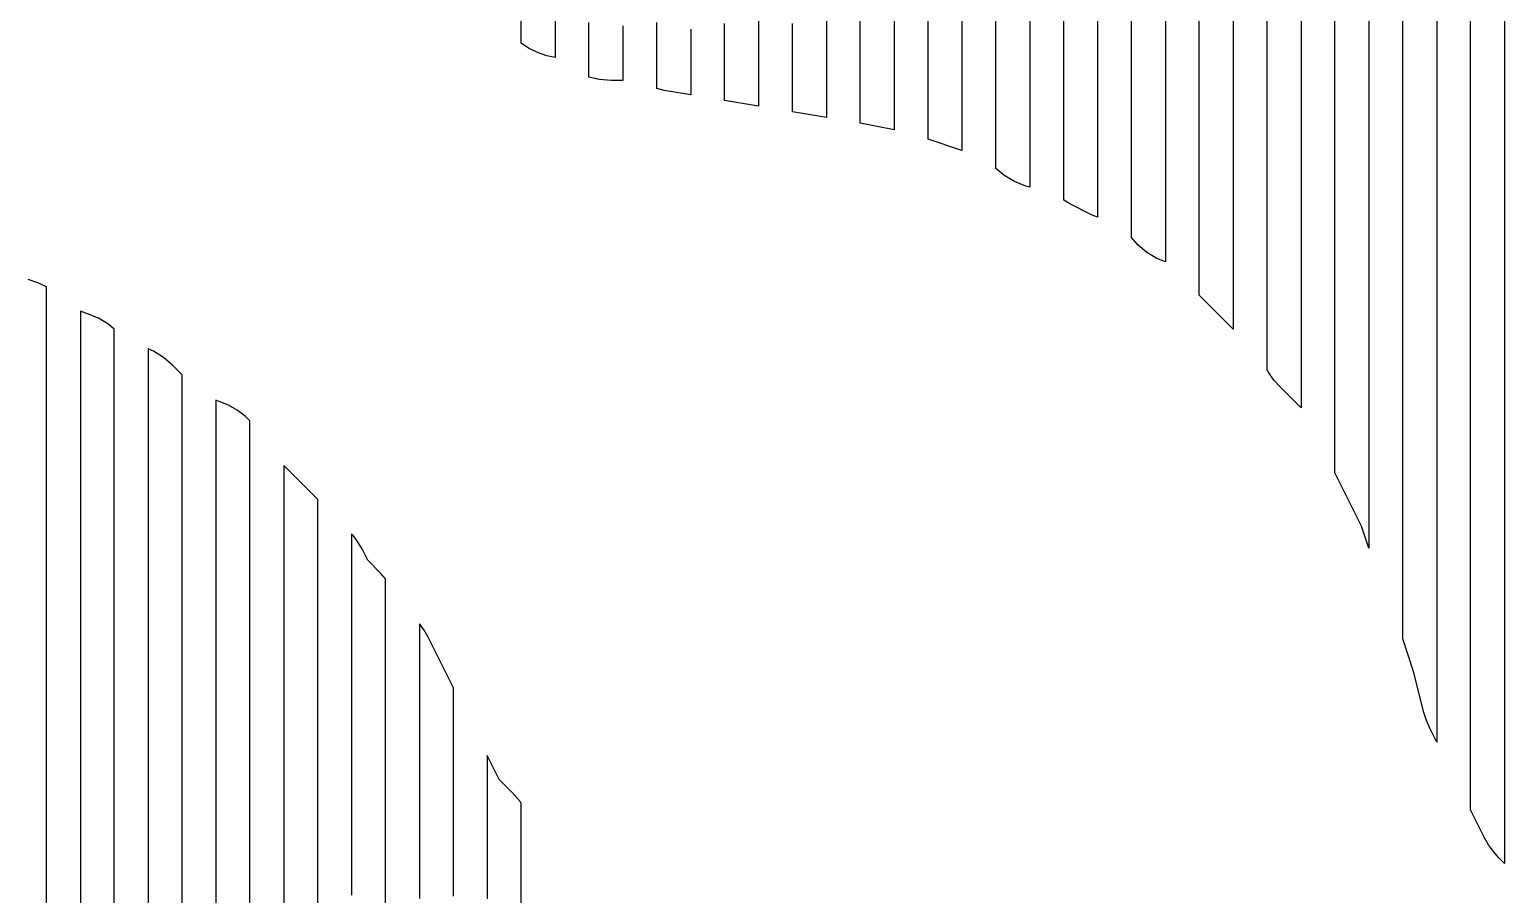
# Model space of a CAD drawing. Header units: millimetres. Extents: x -6 to 1890, y -8 to 898.
# Drawn here: x 1279.6 to 1453.6, y 211.6 to 313.6 of the extents above; entities that cross this region are included whole.
import ezdxf

# ---------------------------------------------------------------- set-up
doc = ezdxf.new("R2010")
doc.units = ezdxf.units.MM
doc.layers.add('PASSADAS_COMPLETAS', color=1, linetype='CONTINUOUS')
doc.layers.add('PECAS_2D', color=3, linetype='CONTINUOUS')

msp = doc.modelspace()

# ---------------------------------------------------------------- linework, layer by layer
at = {"layer": 'PASSADAS_COMPLETAS'}
for points in [[(1365.578, 345.825), (1365.578, 313.59), (1365.578, 312.301), (1365.578, 311.012), (1365.578, 309.722), (1365.578, 308.433), (1365.578, 307.144), (1365.578, 304.565), (1361.578, 305.231), (1361.578, 309.132), (1361.578, 310.432), (1361.578, 311.732), (1361.578, 313.032), (1361.578, 314.332)], [(1381.578, 344.504), (1381.578, 310.831), (1381.578, 309.535), (1381.578, 308.24), (1381.578, 306.945), (1381.578, 305.65), (1381.578, 304.355), (1381.578, 301.765), (1377.578, 302.565), (1377.578, 306.421), (1377.578, 307.706), (1377.578, 308.991), (1377.578, 310.277), (1377.578, 311.562), (1377.578, 312.847), (1377.578, 344.98)], [(1373.578, 344.433), (1373.578, 312.244), (1373.578, 310.957), (1373.578, 309.669), (1373.578, 308.382), (1373.578, 307.094), (1373.578, 305.807), (1373.578, 303.231), (1369.578, 303.898), (1369.578, 307.806), (1369.578, 309.109), (1369.578, 310.412), (1369.578, 311.714), (1369.578, 313.017), (1369.578, 314.32)], [(1389.578, 342.981), (1389.578, 309.603), (1389.578, 308.319), (1389.578, 307.035), (1389.578, 305.751), (1389.578, 304.468), (1389.578, 303.184), (1389.578, 299.332), (1385.578, 300.666), (1385.578, 304.528), (1385.578, 305.815), (1385.578, 307.102), (1385.578, 308.39), (1385.578, 309.677), (1385.578, 310.964), (1385.578, 344.434)], [(1397.578, 341.754), (1397.578, 306.68), (1397.578, 304.082), (1397.578, 302.783), (1397.578, 301.484), (1397.578, 300.185), (1397.578, 294.989), (1397.092, 295.105), (1395.756, 295.658), (1394.532, 296.41), (1393.578, 297.227), (1393.578, 301.105), (1393.578, 302.398), (1393.578, 303.691), (1393.578, 304.984), (1393.578, 306.277), (1393.578, 307.569), (1393.578, 310.155), (1393.578, 343.767)], [(1405.578, 339.226), (1405.578, 303.074), (1405.578, 301.783), (1405.578, 300.491), (1405.578, 299.2), (1405.578, 297.909), (1405.578, 296.618), (1405.578, 291.453), (1404.874, 291.745), (1402.289, 293.038), (1401.578, 293.465), (1401.578, 298.638), (1401.578, 299.931), (1401.578, 301.225), (1401.578, 302.518), (1401.578, 303.811), (1401.578, 341.318)], [(1413.578, 336.957), (1413.578, 299.202), (1413.578, 297.9), (1413.578, 296.598), (1413.578, 295.296), (1413.578, 293.994), (1413.578, 292.692), (1413.578, 286.183), (1412.575, 286.602), (1411.4, 287.316), (1410.341, 288.204), (1409.578, 289.071), (1409.578, 294.241), (1409.578, 295.534), (1409.578, 296.827), (1409.578, 298.119), (1409.578, 299.412), (1409.578, 301.997), (1409.578, 338.19)], [(1421.578, 333.656), (1421.578, 295.006), (1421.578, 293.718), (1421.578, 292.43), (1421.578, 291.142), (1421.578, 289.853), (1421.578, 288.565), (1421.578, 287.277), (1421.578, 285.988), (1421.578, 278.258), (1417.578, 282.258), (1417.578, 288.77), (1417.578, 290.072), (1417.578, 291.375), (1417.578, 292.677), (1417.578, 293.979), (1417.578, 295.282), (1417.578, 296.584), (1417.578, 335.654)], [(1429.578, 329.493), (1429.578, 286.995), (1429.578, 285.707), (1429.578, 284.419), (1429.578, 283.132), (1429.578, 281.844), (1429.578, 280.556), (1429.578, 279.268), (1429.578, 277.98), (1429.578, 268.966), (1427.069, 271.475), (1426.417, 272.2), (1425.846, 272.993), (1425.578, 273.464), (1425.578, 281.264), (1425.578, 282.564), (1425.578, 283.864), (1425.578, 285.164), (1425.578, 286.464), (1425.578, 287.764), (1425.578, 290.364), (1425.578, 331.964)], [(1437.578, 325.159), (1437.578, 275.801), (1437.578, 274.502), (1437.578, 273.203), (1437.578, 271.904), (1437.578, 270.605), (1437.578, 269.306), (1437.578, 268.007), (1437.578, 266.708), (1437.578, 265.41), (1437.578, 252.421), (1436.708, 255.029), (1433.578, 261.29), (1433.578, 271.655), (1433.578, 272.951), (1433.578, 274.246), (1433.578, 275.542), (1433.578, 276.837), (1433.578, 278.133), (1433.578, 279.429), (1433.578, 280.724), (1433.578, 328.661)], [(1445.578, 319.087), (1445.578, 261.981), (1445.578, 260.683), (1445.578, 259.385), (1445.578, 258.088), (1445.578, 256.79), (1445.578, 255.492), (1445.578, 254.194), (1445.578, 252.896), (1445.578, 250.3), (1445.578, 249.002), (1445.578, 229.535), (1444.753, 231.184), (1444.358, 232.096), (1444.064, 233.047), (1442.856, 237.878), (1441.578, 241.713), (1441.578, 257.175), (1441.578, 258.464), (1441.578, 259.752), (1441.578, 261.041), (1441.578, 262.329), (1441.578, 263.618), (1441.578, 266.195), (1441.578, 267.484), (1441.578, 268.772), (1441.578, 271.349), (1441.578, 273.926), (1441.578, 322.89)], [(1341.578, 315.469), (1341.578, 310.298), (1340.608, 310.499), (1339.495, 310.884), (1338.436, 311.412), (1337.578, 311.991), (1337.578, 317.165)], [(1349.578, 314.035), (1349.578, 312.746), (1349.578, 311.456), (1349.578, 307.588), (1348.191, 307.588), (1346.785, 307.697), (1345.578, 307.985), (1345.578, 313.14), (1345.578, 314.428)], [(1357.578, 313.653), (1357.578, 312.361), (1357.578, 311.068), (1357.578, 309.776), (1357.578, 308.483), (1357.578, 305.898), (1354.451, 306.419), (1353.578, 306.636), (1353.578, 310.539), (1353.578, 311.84), (1353.578, 313.141), (1353.578, 314.442)], [(1453.578, 314.6), (1453.578, 313.31), (1453.578, 312.019), (1453.578, 310.729), (1453.578, 241.045), (1453.578, 239.754), (1453.578, 235.883), (1453.578, 234.593), (1453.578, 233.302), (1453.578, 232.012), (1453.578, 229.431), (1453.578, 228.14), (1453.578, 226.85), (1453.578, 225.559), (1453.578, 215.236), (1452.921, 215.893), (1452.27, 216.618), (1451.698, 217.411), (1451.216, 218.258), (1449.578, 221.535), (1449.578, 234.494), (1449.578, 235.79), (1449.578, 237.086), (1449.578, 238.382), (1449.578, 239.678), (1449.578, 240.974), (1449.578, 242.27), (1449.578, 243.566), (1449.578, 244.862), (1449.578, 246.158), (1449.578, 247.454), (1449.578, 248.75), (1449.578, 250.046), (1449.578, 251.342), (1449.578, 252.637), (1449.578, 314.843)], [(1281.578, 184.46), (1281.578, 242.947), (1281.578, 244.247), (1281.578, 245.547), (1281.578, 246.846), (1281.578, 248.146), (1281.578, 250.746), (1281.578, 253.345), (1281.578, 255.945), (1281.578, 258.544), (1281.578, 261.143), (1281.578, 263.743), (1281.578, 266.342), (1281.578, 268.942), (1281.578, 270.242), (1281.578, 272.841), (1281.578, 274.141), (1281.578, 275.44), (1281.578, 276.74), (1281.578, 283.239), (1280.58, 283.732), (1279.439, 284.118)], [(1289.578, 162.051), (1289.578, 234.346), (1289.578, 235.637), (1289.578, 236.928), (1289.578, 238.219), (1289.578, 239.51), (1289.578, 240.801), (1289.578, 243.383), (1289.578, 245.964), (1289.578, 248.546), (1289.578, 251.128), (1289.578, 255.001), (1289.578, 257.583), (1289.578, 260.165), (1289.578, 262.747), (1289.578, 264.038), (1289.578, 266.62), (1289.578, 269.202), (1289.578, 270.493), (1289.578, 271.784), (1289.578, 278.239), (1288.93, 278.794), (1287.73, 279.535), (1286.438, 280.08), (1285.578, 280.367), (1285.578, 273.878), (1285.578, 272.58), (1285.578, 271.282), (1285.578, 269.984), (1285.578, 267.389), (1285.578, 264.793), (1285.578, 262.197), (1285.578, 259.602), (1285.578, 257.006), (1285.578, 254.411), (1285.578, 251.815), (1285.578, 249.219), (1285.578, 246.624), (1285.578, 245.326), (1285.578, 244.028), (1285.578, 242.73), (1285.578, 241.433), (1285.578, 238.837), (1285.578, 173.947)], [(1297.578, 148.894), (1297.578, 226.388), (1297.578, 227.679), (1297.578, 228.971), (1297.578, 230.262), (1297.578, 231.554), (1297.578, 232.846), (1297.578, 235.429), (1297.578, 238.012), (1297.578, 240.595), (1297.578, 243.178), (1297.578, 245.761), (1297.578, 248.344), (1297.578, 250.927), (1297.578, 253.511), (1297.578, 256.094), (1297.578, 258.677), (1297.578, 261.26), (1297.578, 262.551), (1297.578, 265.135), (1297.578, 266.426), (1297.578, 272.884), (1296.458, 274.004), (1295.393, 274.916), (1294.193, 275.657), (1293.578, 275.917), (1293.578, 269.444), (1293.578, 268.149), (1293.578, 265.56), (1293.578, 262.971), (1293.578, 259.087), (1293.578, 256.498), (1293.578, 253.909), (1293.578, 251.32), (1293.578, 248.73), (1293.578, 246.141), (1293.578, 243.552), (1293.578, 240.963), (1293.578, 238.374), (1293.578, 237.079), (1293.578, 235.784), (1293.578, 234.49), (1293.578, 233.195), (1293.578, 231.901), (1293.578, 230.606), (1293.578, 152.931)], [(1305.578, 139.886), (1305.578, 214.616), (1305.578, 215.904), (1305.578, 217.193), (1305.578, 218.481), (1305.578, 219.769), (1305.578, 221.058), (1305.578, 222.346), (1305.578, 224.923), (1305.578, 227.5), (1305.578, 230.077), (1305.578, 232.654), (1305.578, 233.942), (1305.578, 236.519), (1305.578, 239.096), (1305.578, 241.673), (1305.578, 244.25), (1305.578, 246.827), (1305.578, 249.404), (1305.578, 251.981), (1305.578, 254.557), (1305.578, 255.846), (1305.578, 258.423), (1305.578, 259.711), (1305.578, 267.442), (1305.034, 267.98), (1304.074, 268.708), (1303.036, 269.297), (1301.95, 269.739), (1301.578, 269.863), (1301.578, 263.393), (1301.578, 262.099), (1301.578, 259.511), (1301.578, 256.923), (1301.578, 254.335), (1301.578, 251.747), (1301.578, 249.159), (1301.578, 246.571), (1301.578, 242.689), (1301.578, 240.101), (1301.578, 237.513), (1301.578, 234.925), (1301.578, 232.337), (1301.578, 229.749), (1301.578, 227.161), (1301.578, 225.867), (1301.578, 224.573), (1301.578, 221.985), (1301.578, 220.691), (1301.578, 144.346)], [(1313.578, 209.165), (1313.578, 211.745), (1313.578, 214.324), (1313.578, 216.904), (1313.578, 219.483), (1313.578, 222.063), (1313.578, 224.642), (1313.578, 227.222), (1313.578, 229.802), (1313.578, 232.381), (1313.578, 234.961), (1313.578, 237.54), (1313.578, 240.12), (1313.578, 242.699), (1313.578, 245.279), (1313.578, 247.858), (1313.578, 249.148), (1313.578, 250.438), (1313.578, 258.177), (1309.578, 262.177), (1309.578, 255.699), (1309.578, 254.404), (1309.578, 251.813), (1309.578, 249.222), (1309.578, 246.631), (1309.578, 244.04), (1309.578, 241.449), (1309.578, 238.858), (1309.578, 236.267), (1309.578, 233.676), (1309.578, 231.085), (1309.578, 228.494), (1309.578, 225.903), (1309.578, 223.312), (1309.578, 220.721), (1309.578, 218.13), (1309.578, 215.539), (1309.578, 214.243), (1309.578, 212.948), (1309.578, 211.652), (1309.578, 210.357)], [(1321.578, 209.798), (1321.578, 212.399), (1321.578, 215.001), (1321.578, 217.602), (1321.578, 220.204), (1321.578, 222.805), (1321.578, 225.407), (1321.578, 228.008), (1321.578, 229.309), (1321.578, 231.911), (1321.578, 234.512), (1321.578, 237.114), (1321.578, 239.715), (1321.578, 248.82), (1321.018, 249.444), (1319.477, 250.985), (1318.845, 252.249), (1318.363, 253.097), (1317.791, 253.889), (1317.578, 254.127), (1317.578, 246.376), (1317.578, 245.084), (1317.578, 243.793), (1317.578, 241.209), (1317.578, 238.625), (1317.578, 236.042), (1317.578, 233.458), (1317.578, 230.875), (1317.578, 228.291), (1317.578, 225.707), (1317.578, 223.124), (1317.578, 220.54), (1317.578, 217.957), (1317.578, 216.665), (1317.578, 214.081), (1317.578, 211.498)], [(1329.578, 211.382), (1329.578, 213.969), (1329.578, 216.555), (1329.578, 219.142), (1329.578, 221.728), (1329.578, 224.314), (1329.578, 225.608), (1329.578, 226.901), (1329.578, 235.953), (1326.6, 241.909), (1326.118, 242.756), (1325.578, 243.505), (1325.578, 234.432), (1325.578, 233.136), (1325.578, 230.543), (1325.578, 227.951), (1325.578, 225.358), (1325.578, 222.766), (1325.578, 221.469), (1325.578, 218.877), (1325.578, 216.284), (1325.578, 213.692), (1325.578, 211.099)], [(1337.578, 205.502), (1337.578, 222.306), (1337.441, 222.527), (1336.529, 223.592), (1334.988, 225.133), (1333.578, 227.953), (1333.578, 217.545), (1333.578, 216.244), (1333.578, 213.642), (1333.578, 211.04)]]:
    msp.add_lwpolyline(points, dxfattribs=at)
at = {"layer": 'PECAS_2D'}
for points in [[(1365.578, 345.825), (1365.578, 313.59), (1365.578, 312.301), (1365.578, 311.012), (1365.578, 309.722), (1365.578, 308.433), (1365.578, 307.144), (1365.578, 304.565), (1361.578, 305.231), (1361.578, 309.132), (1361.578, 310.432), (1361.578, 311.732), (1361.578, 313.032), (1361.578, 314.332)], [(1381.578, 344.504), (1381.578, 310.831), (1381.578, 309.535), (1381.578, 308.24), (1381.578, 306.945), (1381.578, 305.65), (1381.578, 304.355), (1381.578, 301.765), (1377.578, 302.565), (1377.578, 306.421), (1377.578, 307.706), (1377.578, 308.991), (1377.578, 310.277), (1377.578, 311.562), (1377.578, 312.847), (1377.578, 344.98)], [(1373.578, 344.433), (1373.578, 312.244), (1373.578, 310.957), (1373.578, 309.669), (1373.578, 308.382), (1373.578, 307.094), (1373.578, 305.807), (1373.578, 303.231), (1369.578, 303.898), (1369.578, 307.806), (1369.578, 309.109), (1369.578, 310.412), (1369.578, 311.714), (1369.578, 313.017), (1369.578, 314.32)], [(1389.578, 342.981), (1389.578, 309.603), (1389.578, 308.319), (1389.578, 307.035), (1389.578, 305.751), (1389.578, 304.468), (1389.578, 303.184), (1389.578, 299.332), (1385.578, 300.666), (1385.578, 304.528), (1385.578, 305.815), (1385.578, 307.102), (1385.578, 308.39), (1385.578, 309.677), (1385.578, 310.964), (1385.578, 344.434)], [(1397.578, 341.754), (1397.578, 306.68), (1397.578, 304.082), (1397.578, 302.783), (1397.578, 301.484), (1397.578, 300.185), (1397.578, 294.989), (1397.092, 295.105), (1395.756, 295.658), (1394.532, 296.41), (1393.578, 297.227), (1393.578, 301.105), (1393.578, 302.398), (1393.578, 303.691), (1393.578, 304.984), (1393.578, 306.277), (1393.578, 307.569), (1393.578, 310.155), (1393.578, 343.767)], [(1405.578, 339.226), (1405.578, 303.074), (1405.578, 301.783), (1405.578, 300.491), (1405.578, 299.2), (1405.578, 297.909), (1405.578, 296.618), (1405.578, 291.453), (1404.874, 291.745), (1402.289, 293.038), (1401.578, 293.465), (1401.578, 298.638), (1401.578, 299.931), (1401.578, 301.225), (1401.578, 302.518), (1401.578, 303.811), (1401.578, 341.318)], [(1413.578, 336.957), (1413.578, 299.202), (1413.578, 297.9), (1413.578, 296.598), (1413.578, 295.296), (1413.578, 293.994), (1413.578, 292.692), (1413.578, 286.183), (1412.575, 286.602), (1411.4, 287.316), (1410.341, 288.204), (1409.578, 289.071), (1409.578, 294.241), (1409.578, 295.534), (1409.578, 296.827), (1409.578, 298.119), (1409.578, 299.412), (1409.578, 301.997), (1409.578, 338.19)], [(1421.578, 333.656), (1421.578, 295.006), (1421.578, 293.718), (1421.578, 292.43), (1421.578, 291.142), (1421.578, 289.853), (1421.578, 288.565), (1421.578, 287.277), (1421.578, 285.988), (1421.578, 278.258), (1417.578, 282.258), (1417.578, 288.77), (1417.578, 290.072), (1417.578, 291.375), (1417.578, 292.677), (1417.578, 293.979), (1417.578, 295.282), (1417.578, 296.584), (1417.578, 335.654)], [(1429.578, 329.493), (1429.578, 286.995), (1429.578, 285.707), (1429.578, 284.419), (1429.578, 283.132), (1429.578, 281.844), (1429.578, 280.556), (1429.578, 279.268), (1429.578, 277.98), (1429.578, 268.966), (1427.069, 271.475), (1426.417, 272.2), (1425.846, 272.993), (1425.578, 273.464), (1425.578, 281.264), (1425.578, 282.564), (1425.578, 283.864), (1425.578, 285.164), (1425.578, 286.464), (1425.578, 287.764), (1425.578, 290.364), (1425.578, 331.964)], [(1437.578, 325.159), (1437.578, 275.801), (1437.578, 274.502), (1437.578, 273.203), (1437.578, 271.904), (1437.578, 270.605), (1437.578, 269.306), (1437.578, 268.007), (1437.578, 266.708), (1437.578, 265.41), (1437.578, 252.421), (1436.708, 255.029), (1433.578, 261.29), (1433.578, 271.655), (1433.578, 272.951), (1433.578, 274.246), (1433.578, 275.542), (1433.578, 276.837), (1433.578, 278.133), (1433.578, 279.429), (1433.578, 280.724), (1433.578, 328.661)], [(1445.578, 319.087), (1445.578, 261.981), (1445.578, 260.683), (1445.578, 259.385), (1445.578, 258.088), (1445.578, 256.79), (1445.578, 255.492), (1445.578, 254.194), (1445.578, 252.896), (1445.578, 250.3), (1445.578, 249.002), (1445.578, 229.535), (1444.753, 231.184), (1444.358, 232.096), (1444.064, 233.047), (1442.856, 237.878), (1441.578, 241.713), (1441.578, 257.175), (1441.578, 258.464), (1441.578, 259.752), (1441.578, 261.041), (1441.578, 262.329), (1441.578, 263.618), (1441.578, 266.195), (1441.578, 267.484), (1441.578, 268.772), (1441.578, 271.349), (1441.578, 273.926), (1441.578, 322.89)], [(1341.578, 315.469), (1341.578, 310.298), (1340.608, 310.499), (1339.495, 310.884), (1338.436, 311.412), (1337.578, 311.991), (1337.578, 317.165)], [(1349.578, 314.035), (1349.578, 312.746), (1349.578, 311.456), (1349.578, 307.588), (1348.191, 307.588), (1346.785, 307.697), (1345.578, 307.985), (1345.578, 313.14), (1345.578, 314.428)], [(1357.578, 313.653), (1357.578, 312.361), (1357.578, 311.068), (1357.578, 309.776), (1357.578, 308.483), (1357.578, 305.898), (1354.451, 306.419), (1353.578, 306.636), (1353.578, 310.539), (1353.578, 311.84), (1353.578, 313.141), (1353.578, 314.442)], [(1453.578, 314.6), (1453.578, 313.31), (1453.578, 312.019), (1453.578, 310.729), (1453.578, 241.045), (1453.578, 239.754), (1453.578, 235.883), (1453.578, 234.593), (1453.578, 233.302), (1453.578, 232.012), (1453.578, 229.431), (1453.578, 228.14), (1453.578, 226.85), (1453.578, 225.559), (1453.578, 215.236), (1452.921, 215.893), (1452.27, 216.618), (1451.698, 217.411), (1451.216, 218.258), (1449.578, 221.535), (1449.578, 234.494), (1449.578, 235.79), (1449.578, 237.086), (1449.578, 238.382), (1449.578, 239.678), (1449.578, 240.974), (1449.578, 242.27), (1449.578, 243.566), (1449.578, 244.862), (1449.578, 246.158), (1449.578, 247.454), (1449.578, 248.75), (1449.578, 250.046), (1449.578, 251.342), (1449.578, 252.637), (1449.578, 314.843)], [(1281.578, 184.46), (1281.578, 242.947), (1281.578, 244.247), (1281.578, 245.547), (1281.578, 246.846), (1281.578, 248.146), (1281.578, 250.746), (1281.578, 253.345), (1281.578, 255.945), (1281.578, 258.544), (1281.578, 261.143), (1281.578, 263.743), (1281.578, 266.342), (1281.578, 268.942), (1281.578, 270.242), (1281.578, 272.841), (1281.578, 274.141), (1281.578, 275.44), (1281.578, 276.74), (1281.578, 283.239), (1280.58, 283.732), (1279.439, 284.118)], [(1289.578, 162.051), (1289.578, 234.346), (1289.578, 235.637), (1289.578, 236.928), (1289.578, 238.219), (1289.578, 239.51), (1289.578, 240.801), (1289.578, 243.383), (1289.578, 245.964), (1289.578, 248.546), (1289.578, 251.128), (1289.578, 255.001), (1289.578, 257.583), (1289.578, 260.165), (1289.578, 262.747), (1289.578, 264.038), (1289.578, 266.62), (1289.578, 269.202), (1289.578, 270.493), (1289.578, 271.784), (1289.578, 278.239), (1288.93, 278.794), (1287.73, 279.535), (1286.438, 280.08), (1285.578, 280.367), (1285.578, 273.878), (1285.578, 272.58), (1285.578, 271.282), (1285.578, 269.984), (1285.578, 267.389), (1285.578, 264.793), (1285.578, 262.197), (1285.578, 259.602), (1285.578, 257.006), (1285.578, 254.411), (1285.578, 251.815), (1285.578, 249.219), (1285.578, 246.624), (1285.578, 245.326), (1285.578, 244.028), (1285.578, 242.73), (1285.578, 241.433), (1285.578, 238.837), (1285.578, 173.947)], [(1297.578, 148.894), (1297.578, 226.388), (1297.578, 227.679), (1297.578, 228.971), (1297.578, 230.262), (1297.578, 231.554), (1297.578, 232.846), (1297.578, 235.429), (1297.578, 238.012), (1297.578, 240.595), (1297.578, 243.178), (1297.578, 245.761), (1297.578, 248.344), (1297.578, 250.927), (1297.578, 253.511), (1297.578, 256.094), (1297.578, 258.677), (1297.578, 261.26), (1297.578, 262.551), (1297.578, 265.135), (1297.578, 266.426), (1297.578, 272.884), (1296.458, 274.004), (1295.393, 274.916), (1294.193, 275.657), (1293.578, 275.917), (1293.578, 269.444), (1293.578, 268.149), (1293.578, 265.56), (1293.578, 262.971), (1293.578, 259.087), (1293.578, 256.498), (1293.578, 253.909), (1293.578, 251.32), (1293.578, 248.73), (1293.578, 246.141), (1293.578, 243.552), (1293.578, 240.963), (1293.578, 238.374), (1293.578, 237.079), (1293.578, 235.784), (1293.578, 234.49), (1293.578, 233.195), (1293.578, 231.901), (1293.578, 230.606), (1293.578, 152.931)], [(1305.578, 139.886), (1305.578, 214.616), (1305.578, 215.904), (1305.578, 217.193), (1305.578, 218.481), (1305.578, 219.769), (1305.578, 221.058), (1305.578, 222.346), (1305.578, 224.923), (1305.578, 227.5), (1305.578, 230.077), (1305.578, 232.654), (1305.578, 233.942), (1305.578, 236.519), (1305.578, 239.096), (1305.578, 241.673), (1305.578, 244.25), (1305.578, 246.827), (1305.578, 249.404), (1305.578, 251.981), (1305.578, 254.557), (1305.578, 255.846), (1305.578, 258.423), (1305.578, 259.711), (1305.578, 267.442), (1305.034, 267.98), (1304.074, 268.708), (1303.036, 269.297), (1301.95, 269.739), (1301.578, 269.863), (1301.578, 263.393), (1301.578, 262.099), (1301.578, 259.511), (1301.578, 256.923), (1301.578, 254.335), (1301.578, 251.747), (1301.578, 249.159), (1301.578, 246.571), (1301.578, 242.689), (1301.578, 240.101), (1301.578, 237.513), (1301.578, 234.925), (1301.578, 232.337), (1301.578, 229.749), (1301.578, 227.161), (1301.578, 225.867), (1301.578, 224.573), (1301.578, 221.985), (1301.578, 220.691), (1301.578, 144.346)], [(1313.578, 209.165), (1313.578, 211.745), (1313.578, 214.324), (1313.578, 216.904), (1313.578, 219.483), (1313.578, 222.063), (1313.578, 224.642), (1313.578, 227.222), (1313.578, 229.802), (1313.578, 232.381), (1313.578, 234.961), (1313.578, 237.54), (1313.578, 240.12), (1313.578, 242.699), (1313.578, 245.279), (1313.578, 247.858), (1313.578, 249.148), (1313.578, 250.438), (1313.578, 258.177), (1309.578, 262.177), (1309.578, 255.699), (1309.578, 254.404), (1309.578, 251.813), (1309.578, 249.222), (1309.578, 246.631), (1309.578, 244.04), (1309.578, 241.449), (1309.578, 238.858), (1309.578, 236.267), (1309.578, 233.676), (1309.578, 231.085), (1309.578, 228.494), (1309.578, 225.903), (1309.578, 223.312), (1309.578, 220.721), (1309.578, 218.13), (1309.578, 215.539), (1309.578, 214.243), (1309.578, 212.948), (1309.578, 211.652), (1309.578, 210.357)], [(1321.578, 209.798), (1321.578, 212.399), (1321.578, 215.001), (1321.578, 217.602), (1321.578, 220.204), (1321.578, 222.805), (1321.578, 225.407), (1321.578, 228.008), (1321.578, 229.309), (1321.578, 231.911), (1321.578, 234.512), (1321.578, 237.114), (1321.578, 239.715), (1321.578, 248.82), (1321.018, 249.444), (1319.477, 250.985), (1318.845, 252.249), (1318.363, 253.097), (1317.791, 253.889), (1317.578, 254.127), (1317.578, 246.376), (1317.578, 245.084), (1317.578, 243.793), (1317.578, 241.209), (1317.578, 238.625), (1317.578, 236.042), (1317.578, 233.458), (1317.578, 230.875), (1317.578, 228.291), (1317.578, 225.707), (1317.578, 223.124), (1317.578, 220.54), (1317.578, 217.957), (1317.578, 216.665), (1317.578, 214.081), (1317.578, 211.498)], [(1329.578, 211.382), (1329.578, 213.969), (1329.578, 216.555), (1329.578, 219.142), (1329.578, 221.728), (1329.578, 224.314), (1329.578, 225.608), (1329.578, 226.901), (1329.578, 235.953), (1326.6, 241.909), (1326.118, 242.756), (1325.578, 243.505), (1325.578, 234.432), (1325.578, 233.136), (1325.578, 230.543), (1325.578, 227.951), (1325.578, 225.358), (1325.578, 222.766), (1325.578, 221.469), (1325.578, 218.877), (1325.578, 216.284), (1325.578, 213.692), (1325.578, 211.099)], [(1337.578, 205.502), (1337.578, 222.306), (1337.441, 222.527), (1336.529, 223.592), (1334.988, 225.133), (1333.578, 227.953), (1333.578, 217.545), (1333.578, 216.244), (1333.578, 213.642), (1333.578, 211.04)]]:
    msp.add_lwpolyline(points, dxfattribs=at)

doc.saveas('drawing.dxf')
